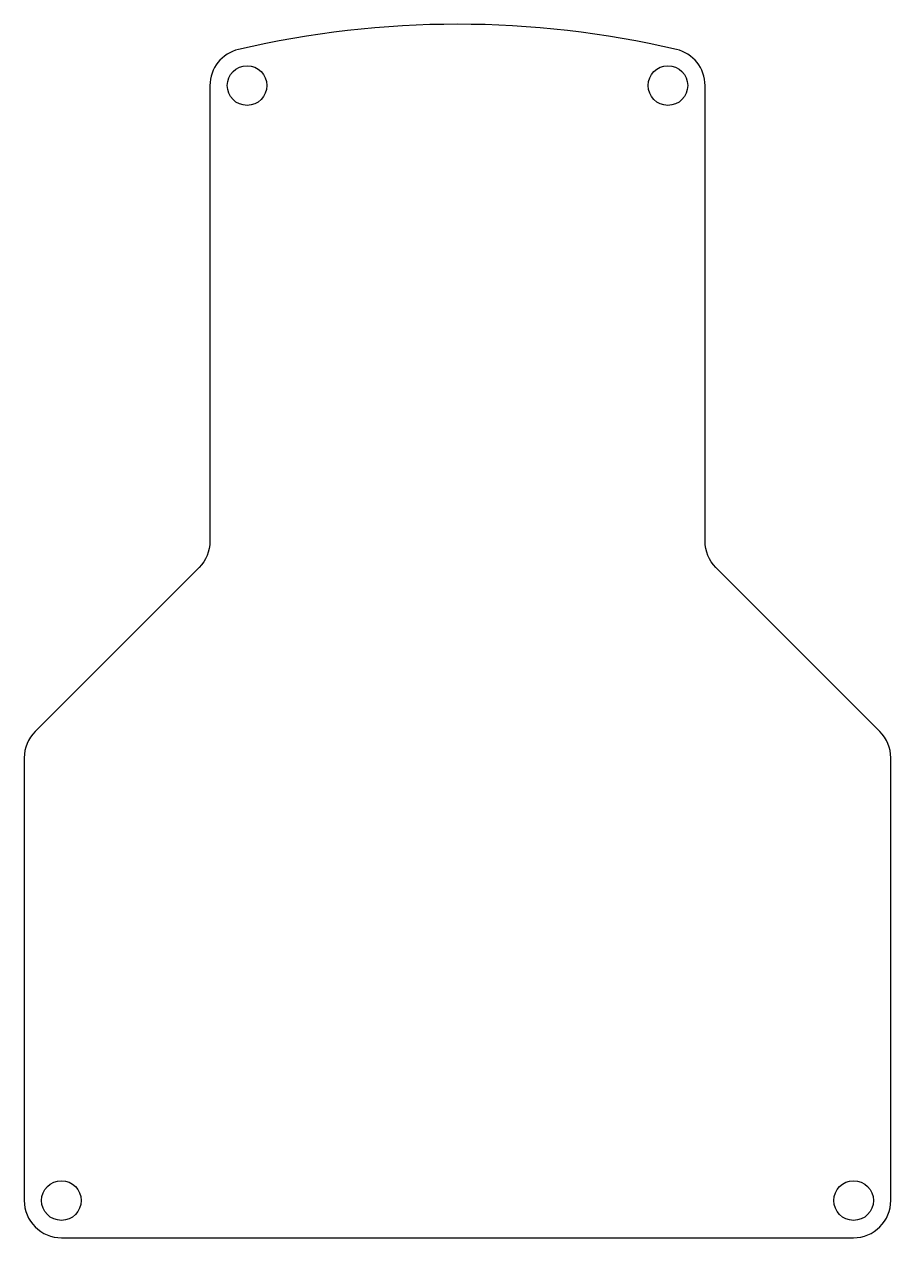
# Model space of a CAD drawing. Header units: millimetres. Extents: x -35 to 35, y -20 to 78.
import ezdxf

# ---------------------------------------------------------------- set-up
doc = ezdxf.new("R2010")
doc.units = ezdxf.units.MM
doc.layers.get('0').update_dxf_attribs({"linetype": 'CONTINUOUS'})

msp = doc.modelspace()

# ---------------------------------------------------------------- linework, layer by layer
msp.add_lwpolyline([(-34.121, 20.879, 0.198912), (-35, 18.757), (-35, -17, 0.414214), (-32, -20), (32, -20, 0.414214), (35, -17), (35, 18.757, 0.198912), (34.121, 20.879), (20.879, 34.121, -0.198912), (20, 36.243), (20, 73.048, 0.348722), (17.68, 75.97, 0.114828), (-17.68, 75.97, 0.348722), (-20, 73.048), (-20, 36.243, -0.198912), (-20.879, 34.121)], format="xyb", close=True)
for centre in [(-17, 73.048), (17, 73.048), (-32, -17), (32, -17)]:
    msp.add_circle(centre, 1.6)

doc.saveas('drawing.dxf')
